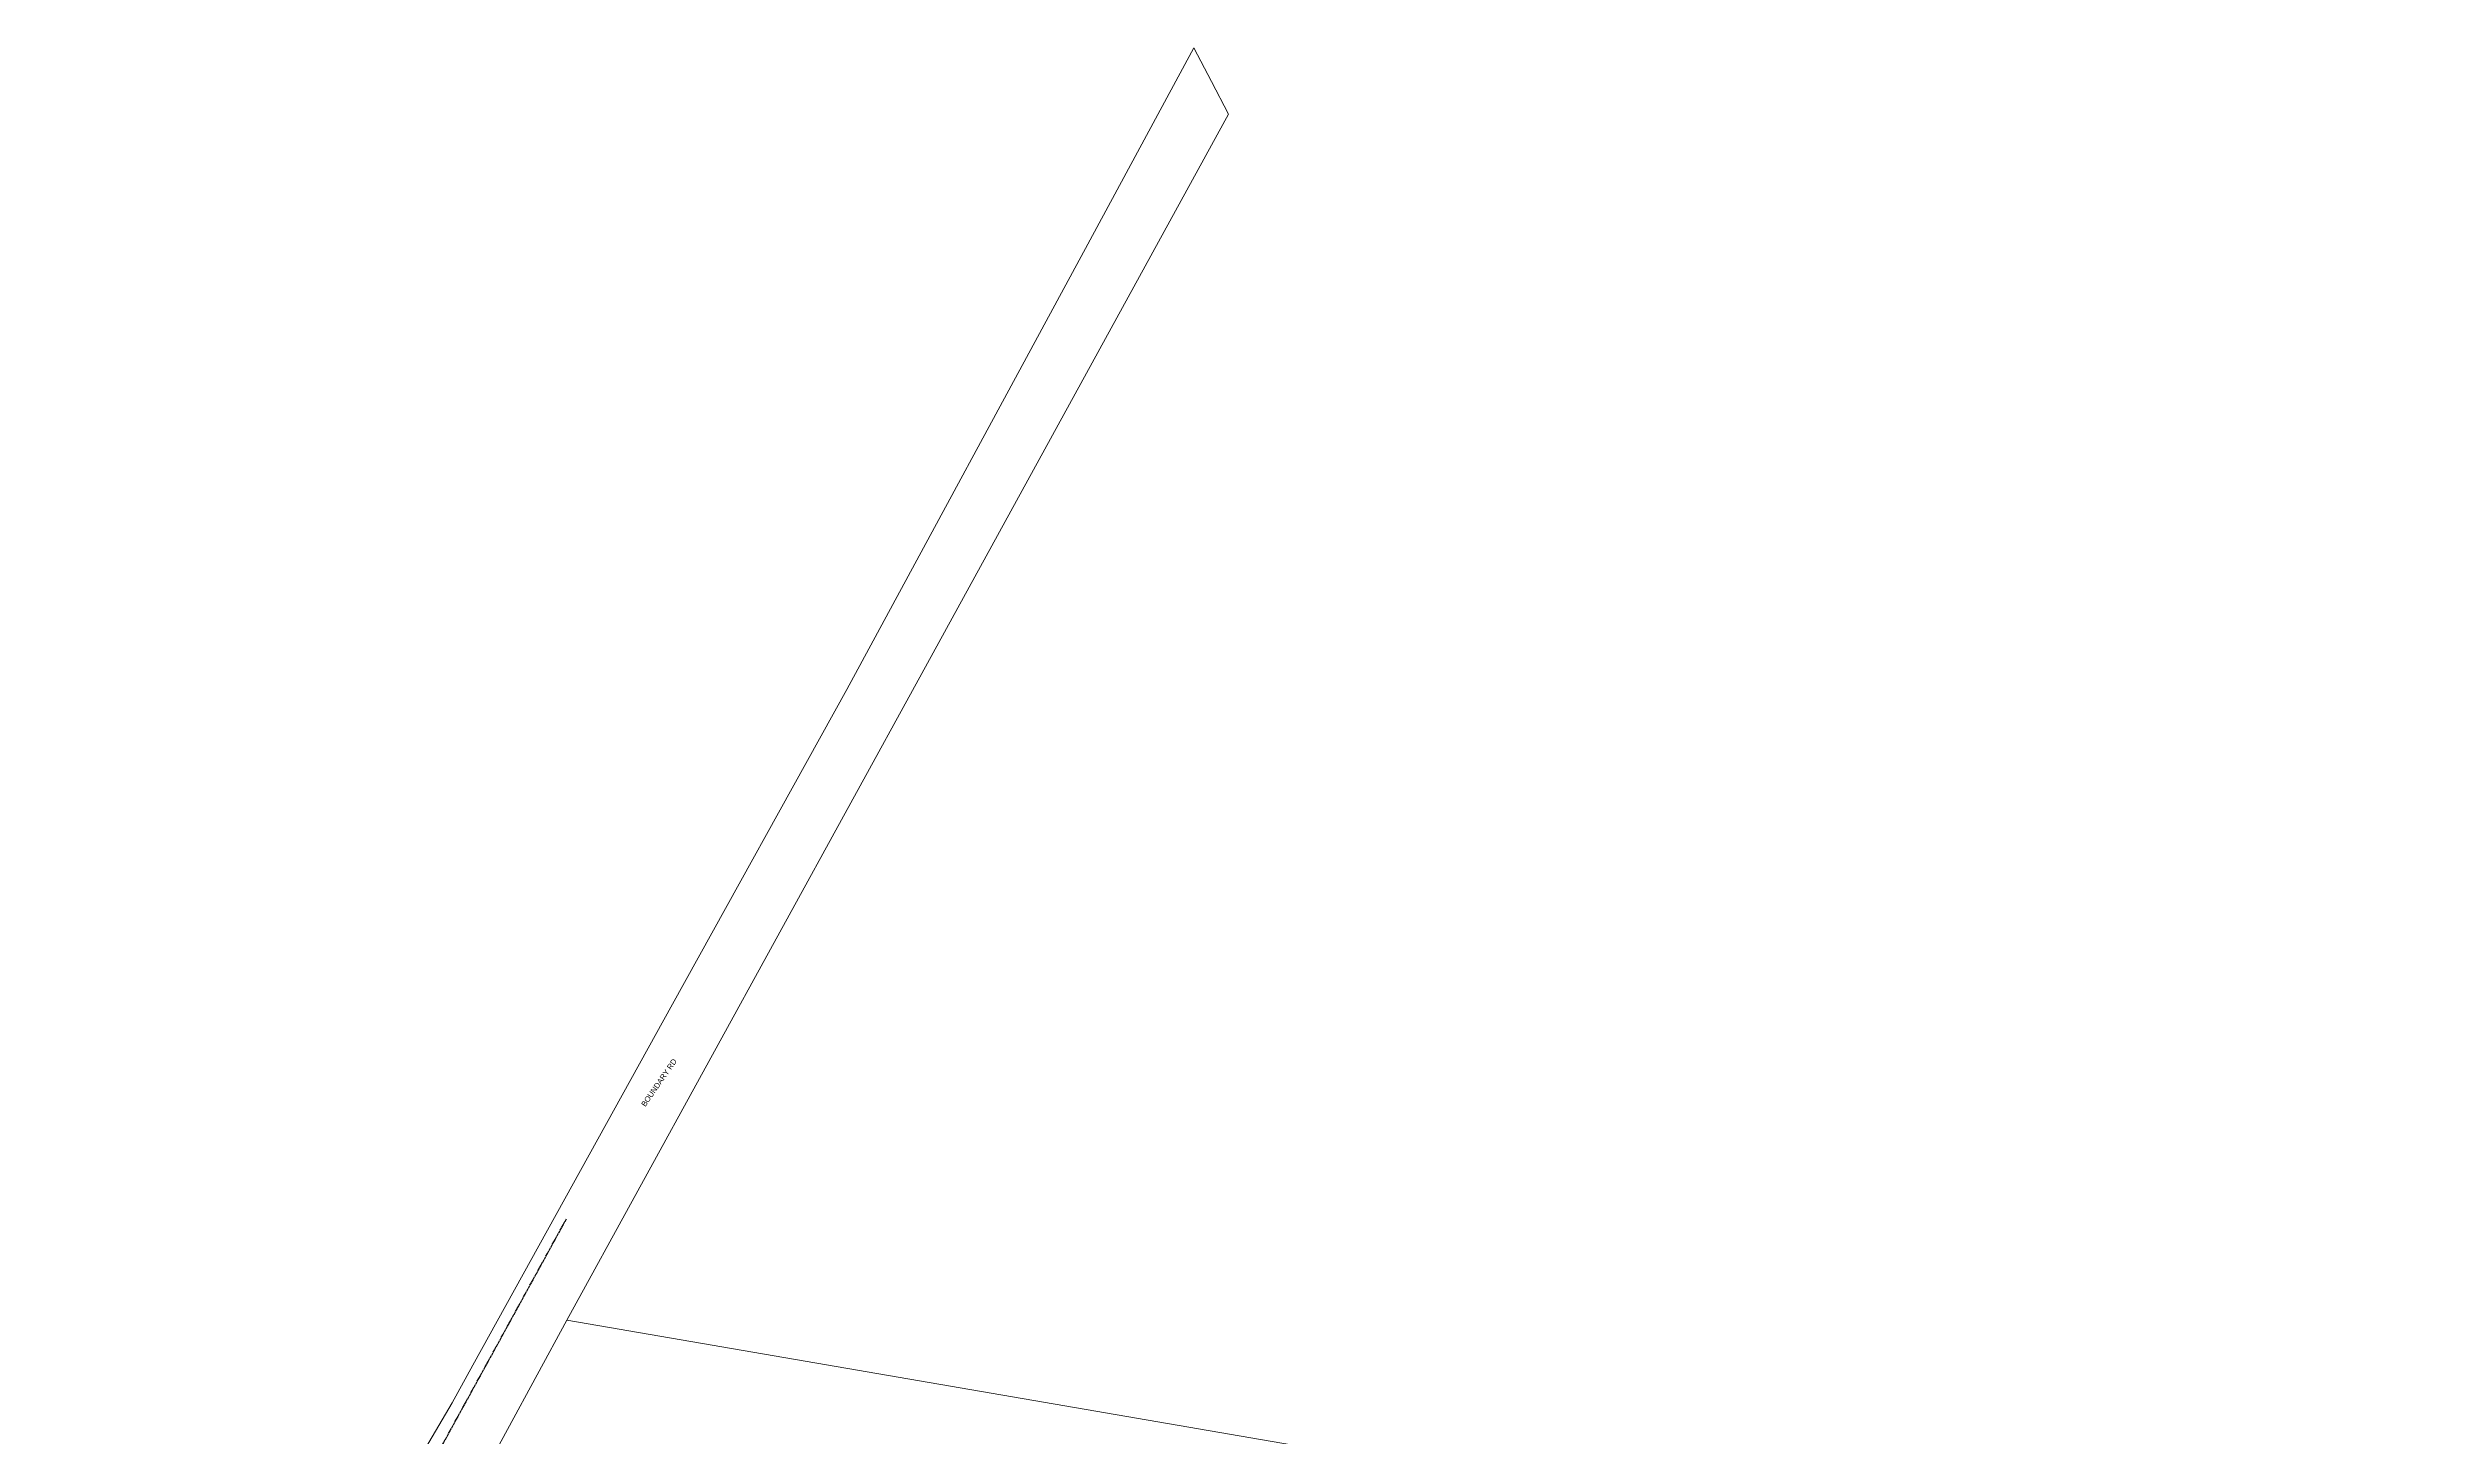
# Model space of a CAD drawing. Header units: metres. Extents: x 303892 to 305050, y 6275818 to 6277177.
# Drawn here: x 304258 to 305050, y 6276716 to 6277177 of the extents above; entities that cross this region are included whole.
import ezdxf

# ---------------------------------------------------------------- set-up
doc = ezdxf.new("R2010")
doc.units = ezdxf.units.M
doc.linetypes.add('Cable Exist OH', pattern=[1, 1, 0])
doc.layers.add('Cadastre Land Parcels_SP_EXT', color=9, linetype='Continuous', lineweight=5)
doc.layers.add('Cadastre Roads_SP_EXT', color=9, linetype='Continuous', lineweight=5)
doc.layers.add('Mains_HV_EXT', color=7, linetype='Continuous')
doc.styles.get("Standard").update_dxf_attribs({"font": 'arial.ttf'})

msp = doc.modelspace()

# ---------------------------------------------------------------- linework, layer by layer
at = {"layer": 'Cadastre Land Parcels_SP_EXT', "linetype": 'Continuous'}
msp.add_lwpolyline([(304805.13, 6276689.98), (304430.43, 6276754.4), (304400.89, 6276699.94), (304354.93, 6276619.07), (304479.58, 6276581.27), (304591.17, 6276547.31), (304596.96, 6276545.43), (304708.34, 6276510.02), (304819.8, 6276475.21), (304932.5, 6276439.26), (305039.51, 6276404.43), (305050.45, 6276400.87), (305039.44, 6276495.24), (304805.13, 6276689.98)], close=True, dxfattribs=at)
at = {"layer": 'Cadastre Roads_SP_EXT', "linetype": 'Continuous'}
msp.add_lwpolyline([(304354.93, 6276619.07), (304400.88, 6276699.94), (304430.43, 6276754.4), (304548.13, 6276968.97), (304649.91, 6277154.5), (304644.25, 6277165.35), (304638.42, 6277176.53), (304603.23, 6277111.34), (304523.25, 6276963.62), (304465.5, 6276859.22), (304399.26, 6276739.47), (304392.36, 6276726.98), (304326.05, 6276614.22), (304263.5, 6276507.82), (304258.27, 6276498.93), (304281.2, 6276497.86), (304354.93, 6276619.07)], close=True, dxfattribs=at)
at = {"layer": 'Mains_HV_EXT', "linetype": 'Cable Exist OH'}
msp.add_lwpolyline([(304296.09, 6276557.79), (304342.02, 6276632.91), (304386.45, 6276708.1), (304430.29, 6276787.98)], dxfattribs=at)

# ---------------------------------------------------------------- texts
at = {"layer": 'Cadastre Roads_SP_EXT'}
msp.add_text('BOUNDARY RD', height=1.8, rotation=55.26255, dxfattribs=at).set_placement((304456.44, 6276825.05))

doc.saveas('drawing.dxf')
